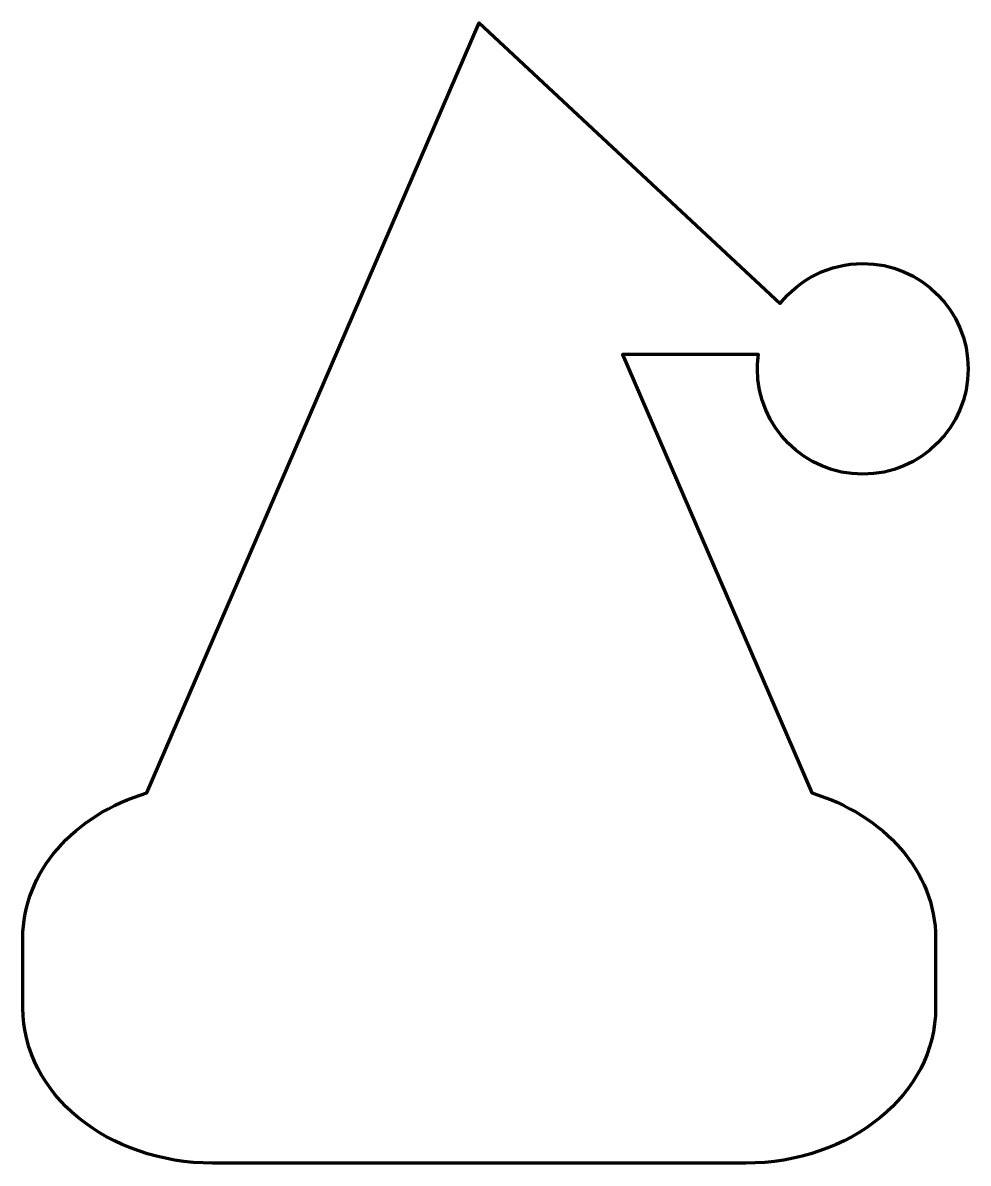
# Model space of a CAD drawing. Header units: inches. Extents: x 1 to 357, y 1 to 431.
import ezdxf

# ---------------------------------------------------------------- set-up
doc = ezdxf.new("R2010")
doc.units = ezdxf.units.IN
doc.header["$MEASUREMENT"] = 0
doc.layers.add('Layer 1', color=7, linetype='Continuous')

# ---------------------------------------------------------------- blocks, each defined once
blk = doc.blocks.new('block 2')
at = {"layer": 'Layer 1', "color": 7, "lineweight": 70}
blk.add_open_spline([(317.26, 339.86), (304.64, 339.86), (293.43, 333.95), (286.16, 324.77), (286.16, 324.77), (172.84, 430.52), (172.84, 430.52), (172.84, 430.52), (100.62, 263.2), (100.62, 263.2), (100.62, 263.2), (47.67, 140.49), (47.67, 140.49), (20.44, 132.22), (1, 110.86), (1, 85.74), (1, 85.74), (1, 59.46), (1, 59.46), (1, 27.17), (33.05, 1), (72.58, 1), (72.58, 1), (273.09, 1), (273.09, 1), (312.63, 1), (344.67, 27.17), (344.67, 59.46), (344.67, 59.46), (344.67, 85.74), (344.67, 85.74), (344.67, 110.86), (325.24, 132.22), (298.01, 140.49), (298.01, 140.49), (245.05, 263.2), (245.05, 263.2), (245.05, 263.2), (226.76, 305.59), (226.76, 305.59), (226.76, 305.59), (278, 305.59), (278, 305.59), (277.76, 303.82), (277.59, 302.02), (277.59, 300.19), (277.59, 278.28), (295.35, 260.52), (317.26, 260.52), (339.17, 260.52), (356.93, 278.28), (356.93, 300.19), (356.93, 322.1), (339.17, 339.86), (317.26, 339.86)], degree=3, knots=[0, 0, 0, 0, 1, 1, 1, 2, 2, 2, 3, 3, 3, 4, 4, 4, 5, 5, 5, 6, 6, 6, 7, 7, 7, 8, 8, 8, 9, 9, 9, 10, 10, 10, 11, 11, 11, 12, 12, 12, 13, 13, 13, 14, 14, 14, 15, 15, 15, 16, 16, 16, 17, 17, 17, 18, 18, 18, 18], dxfattribs=at)

msp = doc.modelspace()

# ---------------------------------------------------------------- block references
at = {"layer": 'Layer 1'}
msp.add_blockref('block 2', (0, 0), dxfattribs=at)

doc.saveas('drawing.dxf')
